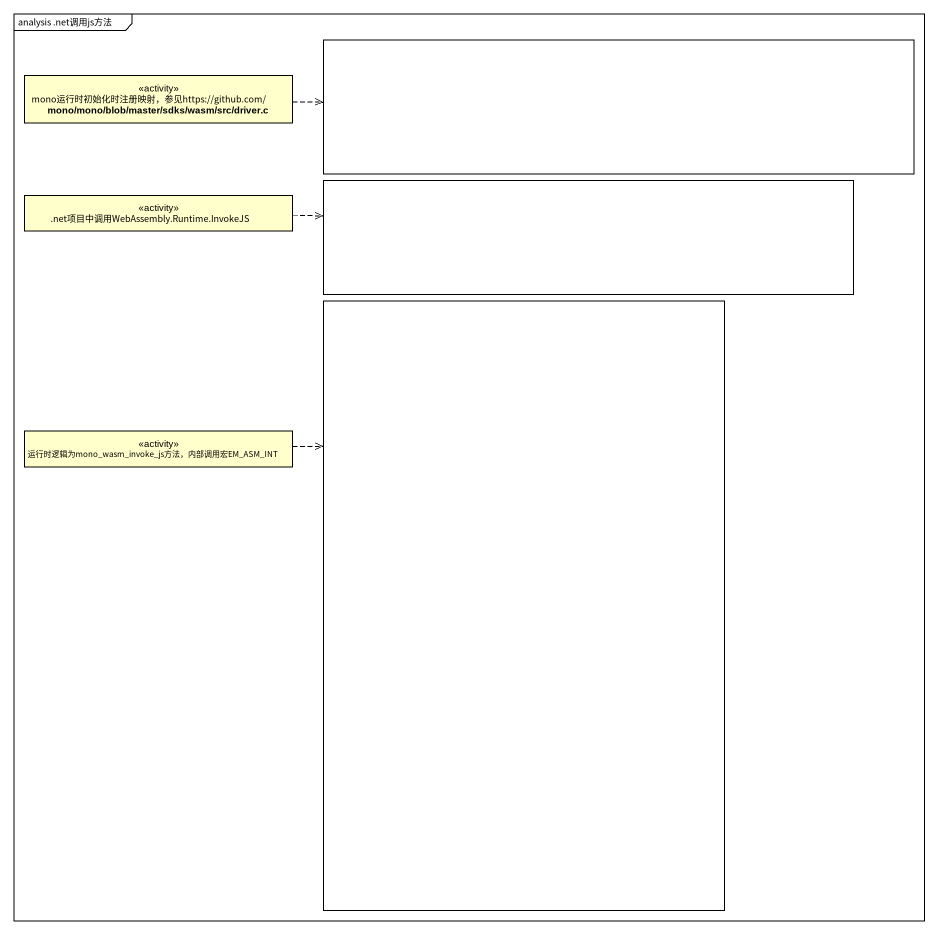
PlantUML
@startuml
mainframe analysis .net调用js方法
allowmixing
hide circle
hide empty members
rectangle " " as rectangle1
class "mono运行时初始化时注册映射，参见https://github.com/mono/mono/blob/master/sdks/wasm/src/driver.c" as mono运行时初始化时注册映射_参见https <<activity>>
class ".net项目中调用WebAssembly.Runtime.InvokeJS" as net项目中调用WebAssembly_Runtime <<activity>>
rectangle " " as rectangle2
rectangle " " as rectangle3
class "运行时逻辑为mono_wasm_invoke_js方法，内部调用宏EM_ASM_INT" as 运行时逻辑为mono_wasm_invoke_js方法 <<activity>>
mono运行时初始化时注册映射_参见https .right.> rectangle1
net项目中调用WebAssembly_Runtime .right.> rectangle2
运行时逻辑为mono_wasm_invoke_js方法 .right.> rectangle3
@enduml
